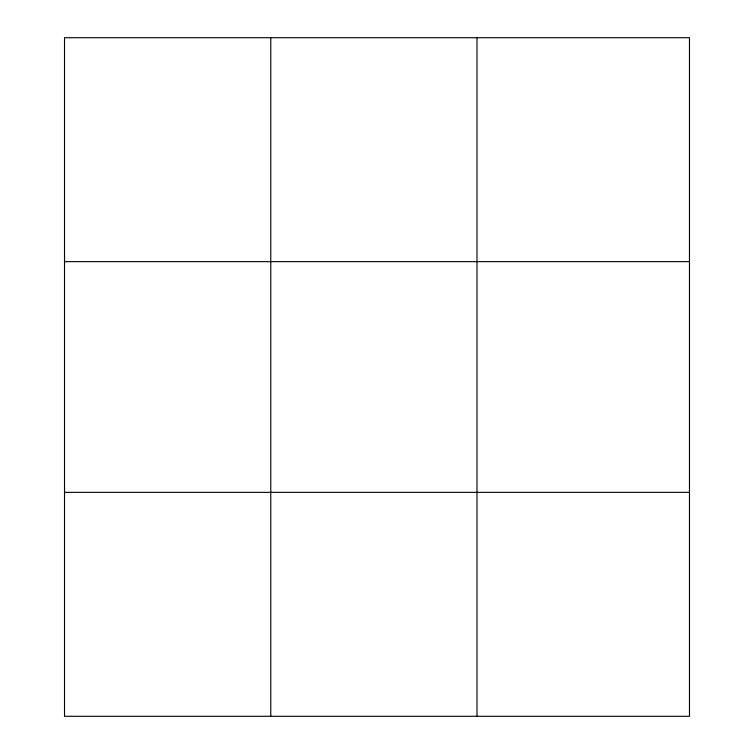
<?xml version="1.0" encoding="UTF-8"?>
<svg xmlns="http://www.w3.org/2000/svg" width="754" height="754" viewBox="0 0 754 754"><rect width="100%" height="100%" fill="white"/><g stroke="black" fill="none" stroke-linecap="round" stroke-linejoin="round"><path stroke-width="1.13" d="M270.761 37.7L270.761 716.3M476.99 37.7L476.99 716.3M64.524 261.638L689.476 261.638M64.524 492.362L689.476 492.362M689.476 671.512L689.476 716.3L64.524 716.3L64.524 37.7L689.476 37.7L689.476 671.512"/></g></svg>
